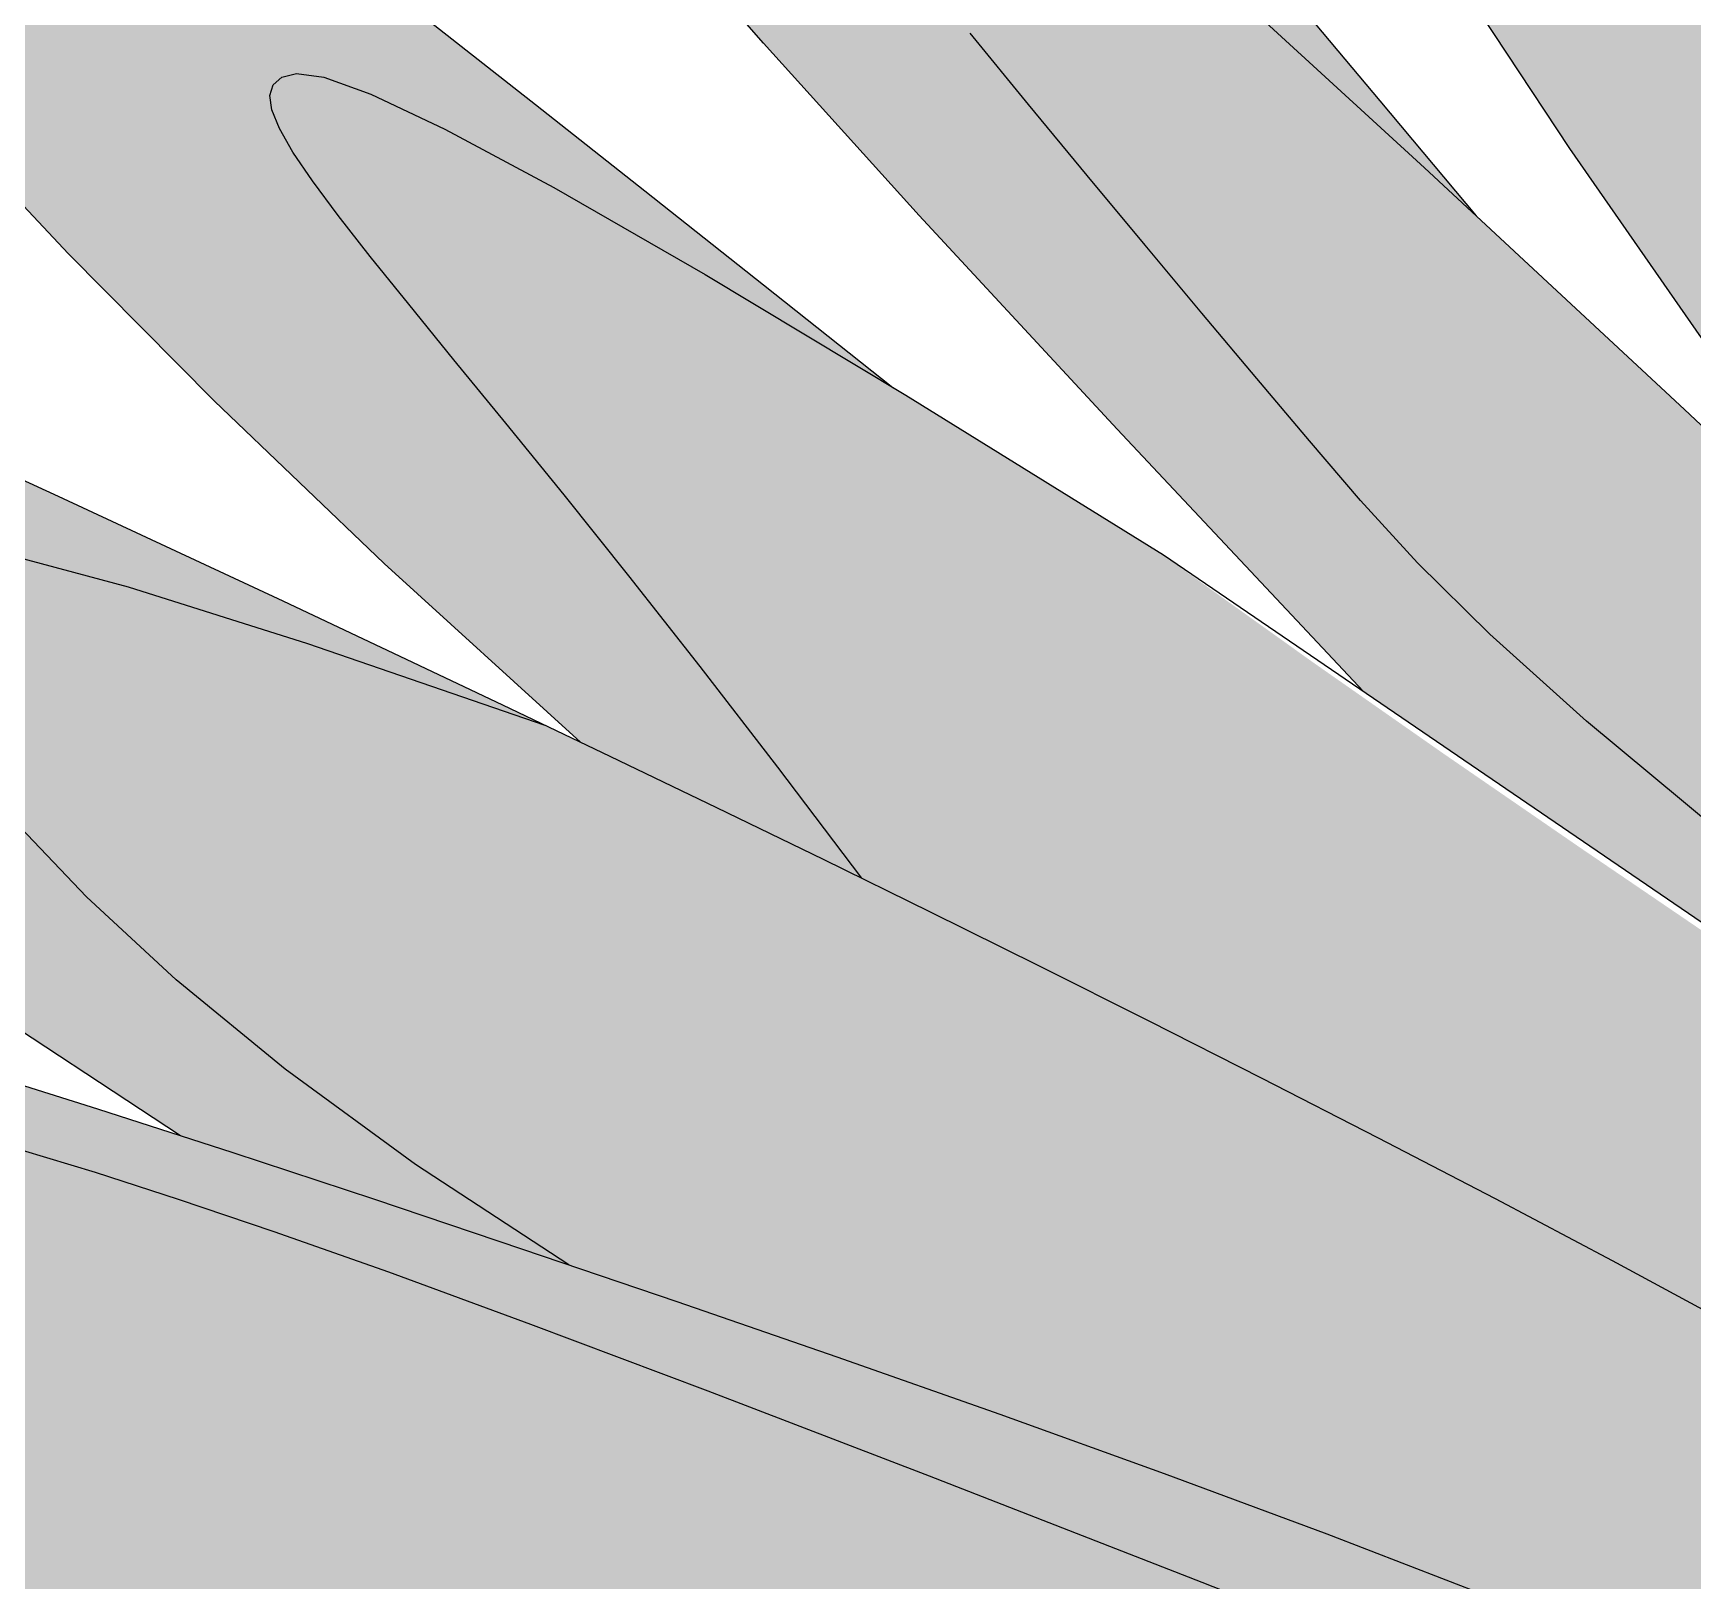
# Model space of a CAD drawing. Header units: millimetres. Extents: x -754 to 578, y -31 to 612.
# Drawn here: x 28.36 to 34.78, y 374.23 to 380.21 of the extents above; entities that cross this region are included whole.
import ezdxf

# ---------------------------------------------------------------- set-up
doc = ezdxf.new("R2010")
doc.units = ezdxf.units.MM
for name, color, linetype in [('Images', 7, 'Continuous'), ('magpie', 4, 'Continuous'), ('magpiefill', 3, 'Continuous')]:
    doc.layers.add(name, color=color, linetype=linetype)
picture_1 = doc.add_image_def('image8.png', size_in_pixel=(273, 248))

msp = doc.modelspace()

# ---------------------------------------------------------------- hatches: boundary and pattern name
at = {"layer": 'magpiefill'}
h = msp.add_hatch(color=255, dxfattribs=at)
h.dxf.hatch_style = 1
h.paths.add_polyline_path([(33.95275787943156, 382.8960111825153), (33.77521275550276, 383.1935098844909), (33.60028800400391, 383.4870800640297), (33.42772158501688, 383.775805063115), (33.25725145862348, 384.0587682237299), (33.08861558490553, 384.3350528878578), (32.92155192394488, 384.6037423974819), (32.75579843582333, 384.8639200945854), (32.59152980378779, 385.1140975024919), (32.43066760374532, 385.3504988698851), (32.27557013476808, 385.5687766267895), (32.12859569592818, 385.7645832032292), (31.99210258629775, 385.9335710292282), (31.86844910494893, 386.0713925348107), (31.75999355095385, 386.173700150001), (31.66909422338464, 386.2361463048233), (31.59753731542742, 386.2556667479755), (31.54482059672423, 386.2343305028503), (31.5098697310311, 386.1754899115145), (31.49161038210407, 386.0824973160347), (31.48896821369916, 385.9587050584777), (31.5008688895724, 385.80746548091), (31.52623807347983, 385.6321309253983), (31.56400142917748, 385.4360537340092), (31.61349077192823, 385.2217634408683), (31.67566252302246, 384.9884983483374), (31.75187925525741, 384.7346739508371), (31.84350354143028, 384.4587057427882), (31.95189795433831, 384.1590092186111), (32.07842506677874, 383.8339998727267), (32.22444745154879, 383.4820931995555), (32.39132768144569, 383.1017046935182), (32.58225370576262, 382.6895621597575), (32.80771497977651, 382.2356426463018), (33.08002633526024, 381.7282355119025), (33.41150260398667, 381.1556301153101), (33.8144586177287, 380.5061158152756), (34.30120920825919, 379.7679819705497), (34.79833716445426, 379.0528464138848), (35.36873771870638, 378.5281279717115), (35.86713934848019, 378.06845091214), (36.29942544468273, 377.6689085964396), (36.67147939822058, 377.324594385881), (36.98918460000066, 377.0306016417339), (37.25842444092929, 376.7820237252691), (37.48508231191338, 376.5739539977563), (37.67504160385973, 376.4014858204657), (37.8337423123179, 376.2601091011332), (37.9648508514088, 376.1468999333586), (38.07159023989632, 376.0593309572075), (38.15718349654417, 375.9948748127454), (38.22485364011624, 375.9510041400377), (38.27782368937632, 375.9251915791502), (38.31931666308823, 375.9149097701483), (38.35255558001578, 375.9176313530976), (38.3795800456685, 375.9323858647837), (38.39769601253874, 375.9644304288725), (38.40302601986455, 376.02057906575), (38.39169260688398, 376.1076457958022), (38.3598183128351, 376.2324446394152), (38.30352567695597, 376.4017896169747), (38.21893723848461, 376.6224947488669), (38.10217553665913, 376.9013740554778), (37.85344361325459, 377.2186010543828), (37.27936304273383, 377.9597872534317), (36.82124649007363, 378.5613111360587), (36.29921444813958, 379.2624846939023), (35.83165370287009, 379.930154102132), (35.39093972358993, 380.5906106978912), (34.98846746234616, 381.2128864153574), (34.60129487974622, 381.8286813628024), (34.23087250925833, 382.4327981571825)])
h = msp.add_hatch(color=253, dxfattribs=at)
h.dxf.hatch_style = 1
h.paths.add_polyline_path([(30.08709058463954, 383.9802525186012), (29.87785019404894, 384.2091132241858), (29.68006068237145, 384.4237526540721), (29.49344692809117, 384.624786284007), (29.31794998376318, 384.8124127279792), (29.15437559822652, 384.985163152944), (29.00374569439116, 385.1411518640988), (28.8670821951671, 385.2784931666407), (28.74540702346433, 385.3953013657668), (28.63974210219284, 385.4896907666744), (28.55110935426261, 385.5597756745606), (28.48053070258364, 385.6036703946225), (28.42849963749959, 385.6202705733278), (28.39339591908886, 385.6115972222257), (28.37307087486347, 385.5804526941357), (28.36537583233551, 385.5296393418773), (28.36816211901703, 385.4619595182701), (28.37928106242007, 385.3802155761337), (28.39658399005671, 385.2872098682877), (28.417922229439, 385.1857447475516), (28.44170174508299, 385.0778892402157), (28.46854704952076, 384.962779066453), (28.49963729228837, 384.8388166199076), (28.53615162292187, 384.7044042942231), (28.57926919095735, 384.5579444830435), (28.63016914593087, 384.3978395800127), (28.6900306373785, 384.2224919787743), (28.7600328148363, 384.0303040729722), (28.84113865209737, 383.8203701152399), (28.93344641998297, 383.5945517941684), (29.0368382135714, 383.3554026573386), (29.15119612794095, 383.1054762523309), (29.2764022581699, 382.8473261267263), (29.41233869933655, 382.5835058281054), (29.5588875465192, 382.3165689040488), (29.71593089479613, 382.0490689021373), (29.88758516036807, 381.7786235347677), (30.09490404392548, 381.4831071736014), (30.36317556728127, 381.1354583551158), (30.71768775224833, 380.7086156157884), (31.18372862063957, 380.1755174920968), (31.7865861942679, 379.5091025205185), (32.55154849494616, 378.6823092375311), (33.50390354448732, 377.6680761796118), (37.22112588612461, 375.130933464181), (37.24303820342607, 375.1418840532006), (37.43678438722395, 375.1418840532006), (37.52474144026573, 375.119905725523), (36.41452936566979, 375.9412076987658), (35.54185312286501, 376.6040999582688), (34.87101765875131, 377.1332776363438), (34.3663279202288, 377.5534358653022), (33.99208885419753, 377.8892697774557), (33.71260540755743, 378.1654745051159), (33.49218252720854, 378.4067451805942), (33.29512516005092, 378.6377769362022), (33.09212212351643, 378.8787392593836), (32.87939771716496, 379.1316990581096), (32.65956011108833, 379.394197595483), (32.43521747537815, 379.6637761346074), (32.20897798012626, 379.9379759385858), (31.98344979542453, 380.2143382705212), (31.7612410913646, 380.4904043935167), (31.54496003803825, 380.7637155706757), (31.33689866508469, 381.0320648605848), (31.13808444033235, 381.2942525037665), (30.94922869115713, 381.5493305362268), (30.77104274493493, 381.7963509939716), (30.60423792904158, 382.0343659130071), (30.44952557085298, 382.2624273293393), (30.30761699774499, 382.4795872789741), (30.17922353709347, 382.6848977979178), (30.06546157264895, 382.8766604643431), (29.96906771366046, 383.0501750250908), (29.89318362575166, 383.1999907691686), (29.84095097454624, 383.3206569855838), (29.81551142566785, 383.4067229633442), (29.82000664474018, 383.4527379914574), (29.85757829738689, 383.4532513589309), (29.93136804923165, 383.4028123547724), (30.04312950161899, 383.2983993909475), (30.1890639987768, 383.1467073712548), (30.36398482065384, 382.9568603224506), (30.56270524719881, 382.7379822712916), (30.78003855836066, 382.4991972445341), (31.01079803408792, 382.2496292689349), (31.24979695432944, 381.9984023712504), (31.49184859903395, 381.7546405782372), (31.74115169093793, 381.5172774859755), (32.03944672392883, 381.2444849678399), (32.43785963468164, 380.8842444665291), (32.98751635987132, 380.3845374247417), (33.73954283617315, 379.6933452851761), (33.93934350138258, 379.5076180598514), (33.56778557027019, 379.9520359995812), (33.20837724204706, 380.3805259227019), (32.86125451744497, 380.792804098703), (32.52655339719547, 381.188586797074), (32.20440988202935, 381.5675902873053), (31.89495997267807, 381.9295308388866), (31.59833966987274, 382.2741247213081), (31.31468497434464, 382.6010882040594), (31.04406336645038, 382.9102874243401), (30.78626824504866, 383.2021879901877), (30.54102448862347, 383.477405377349), (30.30805697565908, 383.7365550615712)])
h = msp.add_hatch(color=255, dxfattribs=at)
h.dxf.hatch_style = 1
h.paths.add_polyline_path([(33.73954283617321, 379.693345285176), (32.98751635987131, 380.3845374247417), (32.43785963468149, 380.8842444665293), (32.03944672392879, 381.24448496784), (31.74115169093795, 381.5172774859755), (31.49184859903396, 381.7546405782372), (31.24979695432944, 381.9984023712504), (31.01079803408794, 382.2496292689349), (30.78003855836064, 382.4991972445341), (30.56270524719892, 382.7379822712915), (30.36398482065383, 382.9568603224507), (30.1890639987768, 383.1467073712548), (30.04312950161899, 383.2983993909475), (29.93136804923165, 383.4028123547724), (29.85757829738689, 383.4532513589309), (29.82000664474018, 383.4527379914574), (29.81551142566785, 383.4067229633442), (29.84095097454624, 383.3206569855838), (29.89318362575166, 383.1999907691686), (29.96906771366046, 383.0501750250908), (30.06546157264896, 382.8766604643431), (30.17922353709349, 382.6848977979178), (30.30761699774499, 382.4795872789741), (30.44952557085298, 382.2624273293393), (30.60423792904156, 382.0343659130071), (30.77104274493493, 381.7963509939716), (30.94922869115715, 381.5493305362268), (31.13808444033236, 381.2942525037665), (31.33689866508468, 381.0320648605848), (31.54496003803828, 380.7637155706756), (31.76124109136459, 380.4904043935167), (31.98344979542453, 380.2143382705212), (32.20897798012628, 379.9379759385858), (32.43521747537814, 379.6637761346074), (32.65956011108829, 379.3941975954831), (32.87939771716495, 379.1316990581095), (33.09212212351643, 378.8787392593836), (33.2951251600509, 378.6377769362022), (33.49218252720855, 378.4067451805942), (33.71260540755743, 378.1654745051159), (33.99208885419753, 377.8892697774557), (34.36632792022882, 377.5534358653022), (34.87101765875131, 377.1332776363438), (35.54185312286499, 376.6040999582688), (36.41452936566984, 375.9412076987657), (37.52474144026573, 375.119905725523), (37.69511168102621, 375.0773343472372), (38.0180229386167, 375.0127846412736), (38.47009641621684, 375.0773343472372), (38.56579785220246, 375.0964649888855), (38.44816696741129, 375.2172956650051), (38.30845096689845, 375.3592671914888), (38.14780638176521, 375.5212214913082), (37.96738974311343, 375.702000487434), (37.76835758204454, 375.9004461028381), (37.64895303036869, 376.0190029331879), (36.05520878881359, 377.5284314835035), (34.74506500026227, 378.7586494905304)])
h = msp.add_hatch(color=253, dxfattribs=at)
h.dxf.hatch_style = 1
h.paths.add_polyline_path([(28.90042100318682, 381.024344027085), (28.60035963571966, 381.2495931526117), (28.31306812757468, 381.4616141762788), (28.03834915840342, 381.6601537130851), (27.77679525235255, 381.8443072583486), (27.52899893356872, 382.0131703073872), (27.29555272619859, 382.1658383555189), (27.07704915438883, 382.3014068980619), (26.8740807422861, 382.4189714303341), (26.68724001403704, 382.5176274476535), (26.51720388881978, 382.5967073391733), (26.36498686593825, 382.6564910693865), (26.23168783972782, 382.6974954966215), (26.11840570452388, 382.7202374792062), (26.0262393546618, 382.725233875469), (25.95628768447697, 382.713001543738), (25.90964958830476, 382.6840573423415), (25.88742396048057, 382.6389181296076), (25.89070789795767, 382.5774313566442), (25.92059130816094, 382.4967668456783), (25.97816230113318, 382.3934250117163), (26.06450898691718, 382.2639062697647), (26.1807194755557, 382.10471103483), (26.32788187709156, 381.9123397219191), (26.5070843015676, 381.6832927460381), (26.71941485902653, 381.4140705221939), (26.96739790285731, 381.101326713941), (27.25930275983428, 380.7423279790261), (27.60483500007774, 380.3344942237443), (28.0137001937081, 379.8752453543905), (28.49560391084577, 379.3620012772597), (29.06025172161116, 378.7921818986467), (29.71734919612467, 378.1632071248464), (30.47660190450653, 377.4724968621539), (30.59064489071265, 377.4179997076802), (31.00274170023106, 377.2194532943985), (31.4143939385523, 377.0193072365893), (31.5646844508628, 376.9455147257817), (31.23956142396547, 377.3758830103611), (30.93917442378235, 377.7650719387426), (30.66364794498236, 378.1151386111062), (30.41310648223465, 378.4281401276317), (30.1876745302082, 378.7061335884994), (29.98747658357199, 378.9511760938892), (29.81263713699513, 379.1653247439808), (29.6632806851466, 379.3506366389549), (29.53937760278573, 379.5091716374181), (29.44028178503279, 379.643000631687), (29.36519300709829, 379.7541972725051), (29.31331104419276, 379.8448352106161), (29.2838356715267, 379.9169880967634), (29.27596666431065, 379.9727295816905), (29.28890379775512, 380.0141333161412), (29.32184684707063, 380.0432729508591), (29.37891866463503, 380.058535500048), (29.48393441149542, 380.0435614317535), (29.66563232586624, 379.9783045774818), (29.95275064596193, 379.8427187687387), (30.37402760999692, 379.6167578370304), (30.95820145618564, 379.2803756138629), (31.68460058783433, 378.8432587216279), (31.18457591750416, 379.2406086976608), (30.72555706176983, 379.6043661977009), (30.30339747780676, 379.9375334351509), (29.91395062279104, 380.2431126234123), (29.55306995389846, 380.5241059758872), (29.21660892830507, 380.7835157059774)])
h = msp.add_hatch(color=255, dxfattribs=at)
h.dxf.hatch_style = 1
h.paths.add_polyline_path([(32.73019274788079, 378.1961626191751), (31.73401042274252, 378.8135259307422), (30.95820145618563, 379.2803756138629), (30.37402760999691, 379.6167578370304), (29.95275064596193, 379.8427187687387), (29.66563232586624, 379.9783045774818), (29.48393441149542, 380.0435614317535), (29.37891866463503, 380.058535500048), (29.32184684707063, 380.0432729508591), (29.28890379775512, 380.0141333161412), (29.27596666431065, 379.9727295816905), (29.2838356715267, 379.9169880967634), (29.31331104419276, 379.8448352106161), (29.36519300709829, 379.7541972725051), (29.44028178503279, 379.643000631687), (29.53937760278573, 379.5091716374181), (29.6632806851466, 379.3506366389549), (29.81263713699509, 379.1653247439809), (29.98747658357199, 378.9511760938892), (30.18767453020817, 378.7061335884994), (30.41310648223465, 378.4281401276317), (30.66364794498241, 378.1151386111061), (30.93917442378235, 377.7650719387426), (31.23956142396547, 377.3758830103611), (31.56468445086278, 376.9455147257817), (31.82829870683379, 376.8160803554164), (32.24715310623193, 376.6082914720433), (32.67365423790407, 376.3944594076336), (33.110499203007, 376.1731029833511), (33.55875768384673, 375.943422865481), (34.01298968732523, 375.7073471007961), (34.46612780149309, 375.4674855811911), (34.91110461440127, 375.2264481985603), (35.34085271410036, 374.986844844799), (35.74830468864148, 374.7512854118011), (36.12639312607524, 374.5223797914617), (36.46805061445252, 374.3027378756751), (36.72638076203816, 374.3027378756751), (36.92012694583559, 374.3027378756751), (37.04929201962864, 374.4318372876021), (37.24303820342607, 374.4318372876021), (37.30761931343091, 374.7545858174196), (37.30761931343091, 374.8836852293466), (36.98470805584043, 375.0127846412736), (37.20802374024743, 375.1243857215209), (36.84469647374969, 375.3727030467717), (36.41562750697108, 375.6626995683894), (35.93589907654606, 375.9855434059496), (35.42059341910625, 376.3324026790298), (34.88479277128489, 376.6944455072068), (34.34357936971562, 377.0628400100567), (33.81203545103104, 377.4287543071567), (33.30524325186452, 377.7833565180829), (32.83472408199067, 378.1197854048323)])
h = msp.add_hatch(color=253, dxfattribs=at)
h.dxf.hatch_style = 1
h.paths.add_polyline_path([(28.45696870206637, 378.4228482388336), (28.02376437046272, 378.6213454410735), (27.59601350835884, 378.8146289158674), (27.17721345179667, 379.0006842583584), (26.77086153681811, 379.1774970636894), (26.38045509946512, 379.3430529270035), (26.00953099060202, 379.4953769431855), (25.66178412038263, 379.6326522060872), (25.34094891378327, 379.7531013093022), (25.05075979578017, 379.8549468464241), (24.7949511913496, 379.9364114110465), (24.57725752546782, 379.9957175967631), (24.40141322311109, 380.0310879971675), (24.27115270925568, 380.0407452058531), (24.1893311387395, 380.0231290556782), (24.15528658584715, 379.9775483365593), (24.16747785472486, 379.9035290776778), (24.22436374951889, 379.8005973082144), (24.32440307437547, 379.6682790573506), (24.46605463344085, 379.5061003542674), (24.64777723086128, 379.3135872281459), (24.86802967078297, 379.0902657081674), (25.12741580825707, 378.8352953808147), (25.435119701954, 378.5463700617775), (25.80247046144911, 378.2208171240475), (26.24079719631769, 377.8559639406162), (26.76142901613508, 377.4491378844752), (27.37569503047659, 376.9976663286162), (28.09492434891753, 376.4988766460306), (28.93044608103315, 375.95009620971), (29.13245068864369, 375.884896491207), (29.68054815663492, 375.7041043129399), (30.25312694999837, 375.5118182165617), (30.43186673683189, 375.4508973366933), (29.83836876173456, 375.8392157433712), (29.33477145280303, 376.2071567760942), (28.91331272140471, 376.5527563087618), (28.56623047890714, 376.8740502152737), (28.28576263667783, 377.1690743695294), (28.06414710608431, 377.4358646454285), (27.89362179849408, 377.6724569168706), (27.76642462527468, 377.8768870577551), (27.68057866433771, 378.0460568658957), (27.65724765977109, 378.1723318347607), (27.72338052220684, 378.2469433817326), (27.90592616227696, 378.2611229241938), (28.23183349061346, 378.2061018795266), (28.72805141784836, 378.0731116651132), (29.42152885461365, 377.8533836983363), (30.33921471154191, 377.5381493965779), (30.17540640884013, 377.6164276552713), (29.75432915345673, 377.8162183160077), (29.32574842960537, 378.0182702714437), (28.8921291671279, 378.2211517140047)])
h = msp.add_hatch(color=255, dxfattribs=at)
h.dxf.hatch_style = 1
h.paths.add_polyline_path([(29.33477145280303, 376.2071567760942), (29.83836876173456, 375.8392157433712), (30.4318667368319, 375.4508973366933), (30.84944611113056, 375.3085714262297), (31.46728567274361, 375.0951151205507), (32.09850962881463, 374.8730722959285), (32.73350296363629, 374.6442839032159), (33.36265066150162, 374.410590893266), (33.97633770670352, 374.1738342169315), (34.88212984500365, 373.8076165889436), (35.62848476925751, 373.4635916981497), (35.95139602684753, 373.4635916981497), (36.20972332065026, 373.5281414041131), (36.33888839444285, 373.7217905220036), (36.42580309924662, 374.3298976057929), (36.12639312607525, 374.5223797914617), (35.74830468864145, 374.7512854118011), (35.34085271410036, 374.986844844799), (34.91110461440118, 375.2264481985604), (34.46612780149307, 375.4674855811911), (34.01298968732521, 375.7073471007961), (33.55875768384678, 375.943422865481), (33.11049920300709, 376.1731029833511), (32.67365423790405, 376.3944594076336), (32.24715310623191, 376.6082914720433), (31.82829870683369, 376.8160803554164), (31.41439393855233, 377.0193072365893), (31.00274170023091, 377.2194532943985), (30.59064489071253, 377.4179997076803), (30.33921471154192, 377.5381493965779), (29.42152885461365, 377.8533836983363), (28.72805141784836, 378.0731116651132), (28.23183349061346, 378.2061018795266), (27.90592616227696, 378.2611229241938), (27.72338052220684, 378.2469433817326), (27.65724765977109, 378.1723318347607), (27.68057866433771, 378.0460568658957), (27.76642462527468, 377.8768870577551), (27.89362179849408, 377.6724569168706), (28.06414710608431, 377.4358646454285), (28.28576263667783, 377.1690743695294), (28.56623047890714, 376.8740502152737), (28.91331272140471, 376.5527563087618)])
h = msp.add_hatch(color=253, dxfattribs=at)
h.dxf.hatch_style = 1
h.paths.add_polyline_path([(27.64245581293949, 376.3529772757653), (27.19969322247341, 376.4824615400119), (26.78511674539769, 376.5977857653597), (26.399274688993, 376.6986734651047), (26.0419447592479, 376.7858751023587), (25.71271201182798, 376.8603978776871), (25.41116150239882, 376.9232489916555), (25.13687828662601, 376.9754356448291), (24.88944742017512, 377.0179650377736), (24.66845395871174, 377.0518443710545), (24.47348295790144, 377.0780808452371), (24.30399104322631, 377.097513794126), (24.15892111943437, 377.1103110844821), (24.03708766109008, 377.1164727163055), (23.93730514275798, 377.115998689596), (23.85838803900257, 377.1088890043538), (23.79915082438833, 377.0951436605788), (23.75840797347979, 377.0747626582711), (23.73497396084144, 377.0477459974305), (23.72806337623683, 377.0137727574043), (23.73849127022564, 376.9712383349279), (23.76747280856662, 376.9182172060837), (23.8162231570185, 376.8527838469545), (23.88595748134003, 376.7730127336227), (23.97789094728994, 376.676978342171), (24.09323872062696, 376.5627551486819), (24.23321596710984, 376.4284176292379), (24.40109437565612, 376.2715257175076), (24.60837172781864, 376.0875811775048), (24.86860232830901, 375.8715712308287), (25.1953404818389, 375.6184830990787), (25.60214049311993, 375.3233040038544), (26.10255666686375, 374.9810211667552), (26.71014330778199, 374.5866218093807), (27.43770640167772, 374.1355570859628), (27.73254867471571, 374.0955490888745), (28.0907877908654, 374.0459001981635), (28.46254197908979, 373.992933478186), (28.50595031346895, 373.9865442263223), (28.16804547925681, 374.1547827969438), (27.88507739494058, 374.3206103015958), (27.65117778804624, 374.4825006360869), (27.46047838609991, 374.6389276962259), (27.3071109166277, 374.7883653778218), (27.18520710715572, 374.9292875766832), (27.08889868521009, 375.060168188619), (27.01231737831692, 375.1794811094381), (26.95043075165765, 375.286198658312), (26.90154972103501, 375.381286847864), (26.86482103990704, 375.4662101140803), (26.8393914617318, 375.5424328929473), (26.82440773996733, 375.611419620451), (26.81901662807168, 375.6746347325779), (26.82236487950291, 375.7335426653138), (26.83359924771905, 375.7896078546451), (26.85219255971457, 375.8438554050668), (26.87892193662961, 375.8955530951089), (26.91489057314072, 375.9435293718104), (26.96120166392445, 375.9866126822099), (27.01895840365735, 376.0236314733461), (27.08926398701599, 376.0534141922582), (27.1732216086769, 376.0747892859847), (27.27193446331664, 376.0865852015645), (27.38688927574125, 376.0876490512244), (27.52110689127482, 376.0769026079439), (27.67799168537089, 376.0532863098899), (27.86094803348303, 376.0157405952297), (28.07338031106481, 375.9632059021307), (28.31869289356977, 375.8946226687601), (28.60029015645149, 375.808931333285), (28.92157647516353, 375.7050723338728), (29.29061028316355, 375.5800521748653), (29.73406624592563, 375.4231416253023), (30.28327308692784, 375.221677520398), (30.96955952964844, 374.9629966953668), (31.82425429756556, 374.6344359854231), (32.87868611415728, 374.2233322257812), (34.16418370290184, 373.7170222516554), (35.7120757872772, 373.10284289826), (35.69306587926235, 373.1408431683321), (35.62848476925751, 373.4635916981497), (35.11886977628859, 373.6984936685204), (34.56494908353483, 373.9358548250653), (33.97633770670351, 374.1738342169315), (33.36265066150163, 374.410590893266), (32.73350296363629, 374.6442839032159), (32.09850962881455, 374.8730722959285), (31.46728567274366, 375.0951151205507), (30.84944611113055, 375.3085714262297), (30.25312694999843, 375.5118182165616), (29.68054815663496, 375.7041043129399), (29.1324506886437, 375.884896491207), (28.60957550362829, 376.0536615272053), (28.11266355919233, 376.2098661967772)])
h = msp.add_hatch(color=255, dxfattribs=at)
h.dxf.hatch_style = 1
h.paths.add_polyline_path([(29.29061028316356, 375.5800521748653), (28.92157647516353, 375.7050723338728), (28.60029015645149, 375.808931333285), (28.31869289356977, 375.8946226687601), (28.0733803110648, 375.9632059021307), (27.86094803348303, 376.0157405952297), (27.67799168537089, 376.0532863098899), (27.52110689127482, 376.0769026079439), (27.38688927574125, 376.0876490512244), (27.27193446331664, 376.0865852015645), (27.17322160867689, 376.0747892859847), (27.08926398701599, 376.0534141922582), (27.01895840365735, 376.0236314733461), (26.96120166392445, 375.9866126822099), (26.91489057314072, 375.9435293718104), (26.87892193662961, 375.8955530951089), (26.85219255971457, 375.8438554050668), (26.83359924771905, 375.7896078546451), (26.82236487950291, 375.7335426653138), (26.81901662807168, 375.6746347325779), (26.82440773996733, 375.611419620451), (26.8393914617318, 375.5424328929473), (26.86482103990704, 375.4662101140803), (26.90154972103501, 375.381286847864), (26.95043075165765, 375.286198658312), (27.01231737831692, 375.1794811094381), (27.08889868521008, 375.060168188619), (27.18520710715572, 374.9292875766832), (27.30711091662769, 374.7883653778218), (27.46047838609991, 374.6389276962259), (27.65117778804624, 374.4825006360869), (27.88507739494058, 374.3206103015958), (28.16804547925681, 374.1547827969438), (28.50595031346896, 373.9865442263223), (29.0611964931466, 373.9048178081339), (29.89324086141586, 373.7729852970666), (30.81258879440898, 373.6164835090611), (31.74534188132531, 373.4474791196765), (32.62697603079624, 373.2769606876604), (33.36453215328913, 373.1220620152238), (33.95976621417162, 372.9842635723033), (34.47274798510934, 372.8599056773878), (34.78298911179614, 372.7850983344766), (35.11311361229843, 372.7073082239781), (35.47482785156093, 372.6251330349034), (35.8798381945281, 372.5371704562634), (35.82223095305494, 372.8826458280726), (35.7120757872772, 373.10284289826), (34.16418370290173, 373.7170222516554), (32.87868611415729, 374.2233322257812), (31.82425429756552, 374.6344359854231), (30.96955952964842, 374.9629966953668), (30.28327308692785, 375.221677520398), (29.73406624592563, 375.4231416253023)])

# ---------------------------------------------------------------- linework, layer by layer
at = {"layer": 'magpie'}
for points in [[(35.57535344677711, 377.9790130820272), (34.88406920735104, 378.9295179398833), (34.30120920825919, 379.7679819705497), (33.8144586177287, 380.5061158152756), (33.41150260398667, 381.1556301153101), (33.08002633526024, 381.7282355119025), (32.80771497977651, 382.2356426463018), (32.58225370576262, 382.6895621597575), (32.39132768144569, 383.1017046935182), (32.22444745154879, 383.4820931995555), (32.07842506677874, 383.8339998727267), (31.95189795433831, 384.1590092186111), (31.84350354143028, 384.4587057427882), (31.7518792552574, 384.7346739508371), (31.67566252302247, 384.9884983483374), (31.61349077192823, 385.2217634408683), (31.56400142917748, 385.4360537340092), (31.52623807347983, 385.6321309253983), (31.5008688895724, 385.80746548091)], [(28.31306812757468, 381.4616141762788), (28.60035963571966, 381.2495931526117), (28.90042100318682, 381.024344027085), (29.21660892830507, 380.7835157059774), (29.55306995389846, 380.5241059758872), (29.91395062279102, 380.2431126234123), (30.30339747780679, 379.9375334351509), (30.7255570617698, 379.604366197701), (31.18457591750409, 379.2406086976609), (31.68460058783368, 378.8432587216284)], [(33.50390354448728, 377.6680761796119), (32.55154849494614, 378.6823092375311), (31.78658619426787, 379.5091025205186), (31.18372862063957, 380.1755174920968), (30.71768775224833, 380.7086156157884)], [(32.98751635987131, 380.3845374247417), (33.7395428361732, 379.693345285176), (34.74506500026227, 378.7586494905304), (36.05520878881362, 377.5284314835035), (37.72110013850232, 375.9506727067939)], [(33.20837724204693, 380.380525922702), (33.56778557027007, 379.9520359995813), (33.93934350138317, 379.5076180598508)], [(37.52474144026586, 375.1199057255229), (36.41452936566984, 375.9412076987657), (35.54185312286499, 376.6040999582688), (34.87101765875131, 377.1332776363438), (34.36632792022882, 377.5534358653022), (33.99208885419753, 377.8892697774557), (33.71260540755743, 378.1654745051159), (33.49218252720855, 378.4067451805942), (33.29512516005089, 378.6377769362022), (33.09212212351643, 378.8787392593836), (32.87939771716497, 379.1316990581095), (32.65956011108828, 379.3941975954831), (32.43521747537813, 379.6637761346074), (32.20897798012628, 379.9379759385858), (31.98344979542452, 380.2143382705212)], [(31.56468445086272, 376.9455147257818), (31.23956142396547, 377.3758830103611), (30.93917442378235, 377.7650719387426), (30.6636479449824, 378.1151386111061), (30.41310648223467, 378.4281401276317), (30.18767453020818, 378.7061335884994), (29.98747658357199, 378.9511760938892), (29.81263713699511, 379.1653247439809), (29.6632806851466, 379.3506366389549), (29.53937760278573, 379.5091716374181), (29.44028178503279, 379.643000631687), (29.36519300709829, 379.7541972725051), (29.31331104419276, 379.8448352106161), (29.2838356715267, 379.9169880967634), (29.27596666431065, 379.9727295816905), (29.28890379775512, 380.0141333161412), (29.32184684707063, 380.0432729508591), (29.37891866463503, 380.058535500048), (29.48393441149542, 380.0435614317535), (29.66563232586624, 379.9783045774818), (29.95275064596193, 379.8427187687387), (30.37402760999692, 379.6167578370304), (30.95820145618563, 379.2803756138629), (31.73401042274251, 378.8135259307422), (32.73019274788199, 378.1961626191743)], [(30.47660190450668, 377.4724968621538), (29.71734919612466, 378.1632071248464), (29.06025172161116, 378.7921818986467), (28.49560391084577, 379.3620012772597), (28.0137001937081, 379.8752453543905)], [(28.02376437046271, 378.6213454410735), (28.45696870206638, 378.4228482388336), (28.89212916712789, 378.2211517140047), (29.32574842960534, 378.0182702714437), (29.75432915345679, 377.8162183160077), (30.17540640884014, 377.6164276552713), (30.59064489071253, 377.4179997076803), (31.00274170023094, 377.2194532943985), (31.41439393855232, 377.0193072365893), (31.82829870683366, 376.8160803554164), (32.24715310623191, 376.6082914720433), (32.67365423790405, 376.3944594076336), (33.11049920300703, 376.1731029833511), (33.5587576838468, 375.943422865481), (34.01298968732521, 375.7073471007961), (34.46612780149307, 375.4674855811911), (34.91110461440118, 375.2264481985604), (35.34085271410036, 374.986844844799), (35.74830468864145, 374.7512854118011), (36.12639312607522, 374.5223797914617), (36.46805061445252, 374.3027378756751)], [(30.43186673683179, 375.4508973366933), (29.83836876173456, 375.8392157433712), (29.33477145280303, 376.2071567760942), (28.91331272140471, 376.5527563087618), (28.56623047890714, 376.8740502152737), (28.28576263667783, 377.1690743695294), (28.06414710608431, 377.4358646454285), (27.89362179849408, 377.6724569168706), (27.76642462527468, 377.8768870577551), (27.68057866433771, 378.0460568658957), (27.65724765977109, 378.1723318347607), (27.72338052220684, 378.2469433817326), (27.90592616227696, 378.2611229241938), (28.23183349061346, 378.2061018795266), (28.72805141784836, 378.0731116651132), (29.42152885461365, 377.8533836983363), (30.33921471154136, 377.538149396578)], [(32.73019274788199, 378.1961626191743), (37.2211258861246, 375.130933464181)], [(28.93044608103321, 375.95009620971), (28.09492434891753, 376.4988766460306)], [(28.11266355919232, 376.2098661967772), (28.60957550362827, 376.0536615272053), (29.1324506886437, 375.884896491207), (29.68054815663497, 375.7041043129399), (30.25312694999846, 375.5118182165616), (30.84944611113053, 375.3085714262297), (31.46728567274364, 375.0951151205507), (32.09850962881459, 374.8730722959285), (32.73350296363629, 374.6442839032159), (33.36265066150163, 374.410590893266), (33.97633770670353, 374.1738342169315), (34.56494908353487, 373.9358548250653), (35.11886977628857, 373.6984936685204), (35.62848476925751, 373.4635916981497)], [(28.31869289356977, 375.8946226687601), (28.60029015645149, 375.808931333285), (28.92157647516353, 375.7050723338728), (29.29061028316356, 375.5800521748653), (29.73406624592561, 375.4231416253023), (30.28327308692785, 375.221677520398), (30.96955952964844, 374.9629966953668), (31.82425429756551, 374.6344359854231), (32.87868611415723, 374.2233322257812), (34.16418370290173, 373.7170222516554), (35.71207578727718, 373.10284289826)]]:
    msp.add_lwpolyline(points, dxfattribs=at)

# ---------------------------------------------------------------- pictures from other files: only their frames are drawn
at = {"layer": 'Images'}
image = msp.add_image(picture_1, insert=(-0.01096749804606389, 312.1406939309718), size_in_units=(89.93415841046361, 81.69842961829661), dxfattribs=at)
image.dxf.flags = 15

doc.saveas('drawing.dxf')
